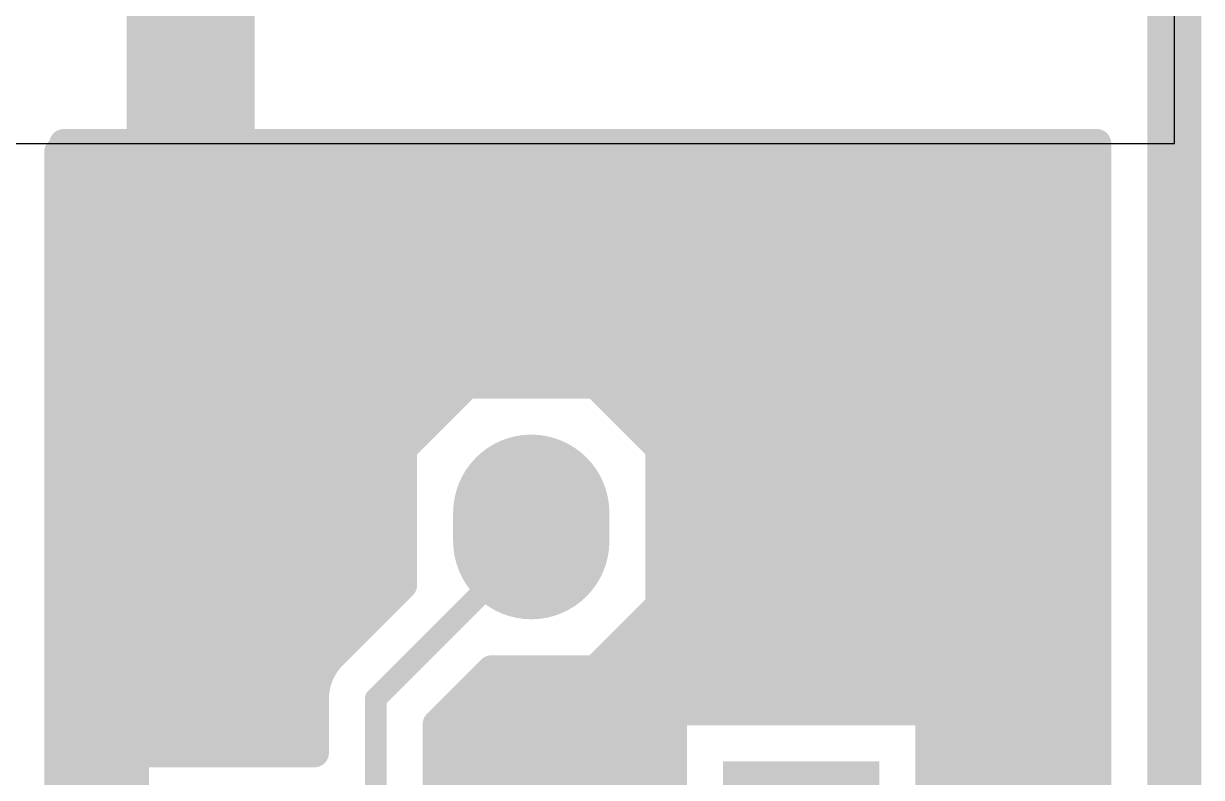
# Model space of a CAD drawing. Header units: inches. Extents: x 0 to 226, y 0 to 70.
# Drawn here: x 129.1 to 137.39, y 14.04 to 19.34 of the extents above; entities that cross this region are included whole.
import ezdxf

# ---------------------------------------------------------------- set-up
doc = ezdxf.new("R2010")
doc.units = ezdxf.units.IN
for name, color, linetype in [('Keep-Out Layer', 6, 'Continuous'), ('Multi-Layer', 9, 'Continuous'), ('Top Layer', 1, 'Continuous')]:
    doc.layers.add(name, color=color, linetype=linetype)

msp = doc.modelspace()

# ---------------------------------------------------------------- hatches: boundary and pattern name
at = {"layer": 'Top Layer'}
for points in [[(130.7268, 23.9051), (129.8268, 23.9051), (129.8268, 18.5997), (130.7268, 18.5997)], [(129.8268, 17.8322), (130.7268, 17.8322), (130.7268, 18.8997), (129.8268, 18.8997)], [(129.4712, 17.9187), (131.3841, 17.9187), (131.3841, 18.5997), (129.4712, 18.5997)]]:
    msp.add_hatch(color=1, dxfattribs=at).paths.add_polyline_path(points)

# ---------------------------------------------------------------- linework, layer by layer
at = {"layer": 'Keep-Out Layer'}
msp.add_lwpolyline([(137.2026, -0.0084, 0.381, 0.381, 0), (137.2026, 24.8217, 0.381, 0.381, 0)], format="xyseb", dxfattribs=at)
at = {"layer": 'Multi-Layer'}
for p, q in [((137.2026, 18.4981), (137.2026, 24.8557)), ((117.762, 18.4981), (137.2026, 18.4981))]:
    msp.add_line(p, q, dxfattribs=at)
at = {"layer": 'Top Layer'}
for points in [[(129.3831, 18.4981, 0.2032, 0.2032, 0), (129.4712, 18.4981, 0.2032, 0.2032, 0)], [(129.3831, 18.2441, 0.2032, 0.2032, 0), (129.3831, 18.4981, 0.2032, 0.2032, 0)], [(129.4712, 18.2441, 0.2032, 0.2032, 0), (129.4712, 18.4981, 0.2032, 0.2032, 0)], [(131.0824, 18.4981, 0.2032, 0.2032, 0), (136.6565, 18.4981, 0.2032, 0.2032, 0)], [(131.0824, 18.2441, 0.2032, 0.2032, 0), (131.0824, 18.4981, 0.2032, 0.2032, 0)], [(131.1008, 14.2084, 0.2032, 0.2032, 0), (131.1008, 18.4981, 0.2032, 0.2032, 0)], [(131.304, 14.9249, 0.2032, 0.2032, 0), (131.304, 18.4981, 0.2032, 0.2032, 0)], [(131.5072, 15.1281, 0.2032, 0.2032, 0), (131.5072, 18.4981, 0.2032, 0.2032, 0)], [(131.7104, 15.3313, 0.2032, 0.2032, 0), (131.7104, 18.4981, 0.2032, 0.2032, 0)], [(131.9136, 16.4961, 0.2032, 0.2032, 0), (131.9136, 18.4981, 0.2032, 0.2032, 0)], [(132.1168, 16.6993, 0.2032, 0.2032, 0), (132.1168, 18.4981, 0.2032, 0.2032, 0)], [(132.32, 16.8042, 0.2032, 0.2032, 0), (132.32, 18.4981, 0.2032, 0.2032, 0)], [(132.5232, 16.8042, 0.2032, 0.2032, 0), (132.5232, 18.4981, 0.2032, 0.2032, 0)], [(132.7264, 16.8042, 0.2032, 0.2032, 0), (132.7264, 18.4981, 0.2032, 0.2032, 0)], [(132.9296, 16.8042, 0.2032, 0.2032, 0), (132.9296, 18.4981, 0.2032, 0.2032, 0)], [(133.1328, 16.7988, 0.2032, 0.2032, 0), (133.1328, 18.4981, 0.2032, 0.2032, 0)], [(133.336, 16.5956, 0.2032, 0.2032, 0), (133.336, 18.4981, 0.2032, 0.2032, 0)], [(133.5392, 16.3924, 0.2032, 0.2032, 0), (133.5392, 18.4981, 0.2032, 0.2032, 0)], [(133.7424, 14.5042, 0.2032, 0.2032, 0), (133.7424, 18.4981, 0.2032, 0.2032, 0)], [(133.9456, 14.5042, 0.2032, 0.2032, 0), (133.9456, 18.4981, 0.2032, 0.2032, 0)], [(134.1488, 14.5042, 0.2032, 0.2032, 0), (134.1488, 18.4981, 0.2032, 0.2032, 0)], [(134.352, 14.5042, 0.2032, 0.2032, 0), (134.352, 18.4981, 0.2032, 0.2032, 0)], [(134.5552, 14.5042, 0.2032, 0.2032, 0), (134.5552, 18.4981, 0.2032, 0.2032, 0)], [(134.7584, 14.5042, 0.2032, 0.2032, 0), (134.7584, 18.4981, 0.2032, 0.2032, 0)], [(134.9616, 14.5042, 0.2032, 0.2032, 0), (134.9616, 18.4981, 0.2032, 0.2032, 0)], [(135.1648, 14.5042, 0.2032, 0.2032, 0), (135.1648, 18.4981, 0.2032, 0.2032, 0)], [(135.368, 14.5042, 0.2032, 0.2032, 0), (135.368, 18.4981, 0.2032, 0.2032, 0)], [(135.5712, 0.5377, 0.2032, 0.2032, 0), (135.5712, 18.4981, 0.2032, 0.2032, 0)], [(135.7744, 0.5377, 0.2032, 0.2032, 0), (135.7744, 18.4981, 0.2032, 0.2032, 0)], [(135.9776, 0.5377, 0.2032, 0.2032, 0), (135.9776, 18.4981, 0.2032, 0.2032, 0)], [(136.1808, 0.5377, 0.2032, 0.2032, 0), (136.1808, 18.4981, 0.2032, 0.2032, 0)], [(136.384, 0.5377, 0.2032, 0.2032, 0), (136.384, 18.4981, 0.2032, 0.2032, 0)], [(136.5872, 0.5377, 0.2032, 0.2032, 0), (136.5872, 18.4981, 0.2032, 0.2032, 0)], [(136.6565, 0.5377, 0.2032, 0.2032, 0), (136.6565, 18.4981, 0.2032, 0.2032, 0)], [(129.3466, 18.2441, 0.2032, 0.2032, 0), (129.3466, 18.4384, 0.2032, 0.2032, 0)], [(129.3831, 18.4041, 0.2032, 0.2032, 0), (129.4712, 18.4041, 0.2032, 0.2032, 0)], [(131.0824, 18.4041, 0.2032, 0.2032, 0), (136.6565, 18.4041, 0.2032, 0.2032, 0)], [(129.3466, 13.591, 0.2032, 0.2032, 0), (129.3466, 18.2441, 0.2032, 0.2032, 0)], [(129.4712, 18.2441, 0.2032, 0.2032, 0), (131.0824, 18.2441, 0.2032, 0.2032, 0)], [(129.4752, 13.0013, 0.2032, 0.2032, 0), (129.4752, 18.2441, 0.2032, 0.2032, 0)], [(129.6784, 12.6802, 0.2032, 0.2032, 0), (129.6784, 18.2441, 0.2032, 0.2032, 0)], [(129.8816, 14.2084, 0.2032, 0.2032, 0), (129.8816, 18.2441, 0.2032, 0.2032, 0)], [(130.0848, 14.2084, 0.2032, 0.2032, 0), (130.0848, 18.2441, 0.2032, 0.2032, 0)], [(130.288, 14.2084, 0.2032, 0.2032, 0), (130.288, 18.2441, 0.2032, 0.2032, 0)], [(130.4912, 14.2084, 0.2032, 0.2032, 0), (130.4912, 18.2441, 0.2032, 0.2032, 0)], [(130.6944, 14.2084, 0.2032, 0.2032, 0), (130.6944, 18.2441, 0.2032, 0.2032, 0)], [(130.8976, 14.2084, 0.2032, 0.2032, 0), (130.8976, 18.2441, 0.2032, 0.2032, 0)], [(129.3466, 18.2009, 0.2032, 0.2032, 0), (136.6565, 18.2009, 0.2032, 0.2032, 0)], [(129.3466, 17.9977, 0.2032, 0.2032, 0), (136.6565, 17.9977, 0.2032, 0.2032, 0)], [(129.3466, 17.7945, 0.2032, 0.2032, 0), (136.6565, 17.7945, 0.2032, 0.2032, 0)], [(129.3466, 17.5913, 0.2032, 0.2032, 0), (136.6565, 17.5913, 0.2032, 0.2032, 0)], [(129.3466, 17.3881, 0.2032, 0.2032, 0), (136.6565, 17.3881, 0.2032, 0.2032, 0)], [(129.3466, 17.1849, 0.2032, 0.2032, 0), (136.6565, 17.1849, 0.2032, 0.2032, 0)], [(129.3466, 16.9817, 0.2032, 0.2032, 0), (136.6565, 16.9817, 0.2032, 0.2032, 0)], [(129.3466, 16.7785, 0.2032, 0.2032, 0), (132.196, 16.7785, 0.2032, 0.2032, 0)], [(131.769, 16.3514, 0.2032, 0.2032, 0), (132.2218, 16.8042, 0.2032, 0.2032, 0)], [(132.2218, 16.8042, 0.2032, 0.2032, 0), (133.1274, 16.8042, 0.2032, 0.2032, 0)], [(133.1274, 16.8042, 0.2032, 0.2032, 0), (133.5802, 16.3514, 0.2032, 0.2032, 0)], [(133.1532, 16.7785, 0.2032, 0.2032, 0), (136.6565, 16.7785, 0.2032, 0.2032, 0)], [(129.3466, 16.5753, 0.2032, 0.2032, 0), (131.9928, 16.5753, 0.2032, 0.2032, 0)], [(133.3564, 16.5753, 0.2032, 0.2032, 0), (136.6565, 16.5753, 0.2032, 0.2032, 0)], [(129.3466, 16.3721, 0.2032, 0.2032, 0), (131.7896, 16.3721, 0.2032, 0.2032, 0)], [(131.769, 15.3898, 0.2032, 0.2032, 0), (131.769, 16.3514, 0.2032, 0.2032, 0)], [(132.6746, 15.6986, 1.1, 1.1, 0), (132.6746, 15.8986, 1.1, 1.1, 0)], [(133.5596, 16.3721, 0.2032, 0.2032, 0), (136.6565, 16.3721, 0.2032, 0.2032, 0)], [(133.5802, 15.2458, 0.2032, 0.2032, 0), (133.5802, 16.3514, 0.2032, 0.2032, 0)], [(129.3466, 16.1689, 0.2032, 0.2032, 0), (131.769, 16.1689, 0.2032, 0.2032, 0)], [(133.5802, 16.1689, 0.2032, 0.2032, 0), (136.6565, 16.1689, 0.2032, 0.2032, 0)], [(129.3466, 15.9657, 0.2032, 0.2032, 0), (131.769, 15.9657, 0.2032, 0.2032, 0)], [(133.5802, 15.9657, 0.2032, 0.2032, 0), (136.6565, 15.9657, 0.2032, 0.2032, 0)], [(129.3466, 15.7625, 0.2032, 0.2032, 0), (131.769, 15.7625, 0.2032, 0.2032, 0)], [(131.5803, 14.5905, 0.1524, 0.1524, 0), (132.8087, 15.8189, 0.1524, 0.1524, 0)], [(133.5802, 15.7625, 0.2032, 0.2032, 0), (136.6565, 15.7625, 0.2032, 0.2032, 0)], [(129.3466, 15.5593, 0.2032, 0.2032, 0), (131.769, 15.5593, 0.2032, 0.2032, 0)], [(133.5802, 15.5593, 0.2032, 0.2032, 0), (136.6565, 15.5593, 0.2032, 0.2032, 0)], [(129.3466, 15.3561, 0.2032, 0.2032, 0), (131.7352, 15.3561, 0.2032, 0.2032, 0)], [(131.2754, 14.8963, 0.2032, 0.2032, 0), (131.769, 15.3898, 0.2032, 0.2032, 0)], [(133.5802, 15.3561, 0.2032, 0.2032, 0), (136.6565, 15.3561, 0.2032, 0.2032, 0)], [(133.1274, 14.793, 0.2032, 0.2032, 0), (133.5802, 15.2458, 0.2032, 0.2032, 0)], [(133.5392, 12.9721, 0.2032, 0.2032, 0), (133.5392, 15.2049, 0.2032, 0.2032, 0)], [(129.3466, 15.1529, 0.2032, 0.2032, 0), (131.532, 15.1529, 0.2032, 0.2032, 0)], [(133.4872, 15.1529, 0.2032, 0.2032, 0), (136.6565, 15.1529, 0.2032, 0.2032, 0)], [(133.336, 12.9721, 0.2032, 0.2032, 0), (133.336, 15.0017, 0.2032, 0.2032, 0)], [(129.3466, 14.9497, 0.2032, 0.2032, 0), (131.3288, 14.9497, 0.2032, 0.2032, 0)], [(133.284, 14.9497, 0.2032, 0.2032, 0), (136.6565, 14.9497, 0.2032, 0.2032, 0)], [(131.1485, 14.5905, 0.2032, 0.2032, -0.199327), (131.2754, 14.8963, 0.2032, 0.2032, 0)], [(131.1485, 14.5905, 0.2032, 0.2032, -0.198912), (131.275, 14.8958, 0.2032, 0.2032, 0)], [(129.3466, 14.7465, 0.2032, 0.2032, 0), (131.1777, 14.7465, 0.2032, 0.2032, 0)], [(132.0121, 14.4116, 0.2032, 0.2032, 0), (132.3935, 14.793, 0.2032, 0.2032, 0)], [(132.347, 14.7465, 0.2032, 0.2032, 0), (136.6565, 14.7465, 0.2032, 0.2032, 0)], [(132.3935, 14.793, 0.2032, 0.2032, 0), (133.1274, 14.793, 0.2032, 0.2032, 0)], [(132.5232, 12.9721, 0.2032, 0.2032, 0), (132.5232, 14.793, 0.2032, 0.2032, 0)], [(132.7264, 12.9721, 0.2032, 0.2032, 0), (132.7264, 14.793, 0.2032, 0.2032, 0)], [(132.9296, 12.9721, 0.2032, 0.2032, 0), (132.9296, 14.793, 0.2032, 0.2032, 0)], [(133.1328, 12.9721, 0.2032, 0.2032, 0), (133.1328, 14.7985, 0.2032, 0.2032, 0)], [(132.32, 12.9721, 0.2032, 0.2032, 0), (132.32, 14.7196, 0.2032, 0.2032, 0)], [(131.1485, 14.2084, 0.2032, 0.2032, 0), (131.1485, 14.5905, 0.2032, 0.2032, 0)], [(129.3466, 14.5433, 0.2032, 0.2032, 0), (131.1485, 14.5433, 0.2032, 0.2032, 0)], [(131.5803, 12.9309, 0.1524, 0.1524, 0), (131.5803, 14.5905, 0.1524, 0.1524, 0)], [(132.1168, 12.9721, 0.2032, 0.2032, 0), (132.1168, 14.5164, 0.2032, 0.2032, 0)], [(132.1438, 14.5433, 0.2032, 0.2032, 0), (136.6565, 14.5433, 0.2032, 0.2032, 0)], [(133.669, 14.5042, 0.2032, 0.2032, 0), (135.4802, 14.5042, 0.2032, 0.2032, 0)], [(133.669, 13.0513, 0.2032, 0.2032, 0), (133.669, 14.5042, 0.2032, 0.2032, 0)], [(135.4802, 12.493, 0.2032, 0.2032, 0), (135.4802, 14.5042, 0.2032, 0.2032, 0)], [(132.0121, 12.9721, 0.2032, 0.2032, 0), (132.0121, 14.4116, 0.2032, 0.2032, 0)], [(129.3466, 14.3401, 0.2032, 0.2032, 0), (131.1485, 14.3401, 0.2032, 0.2032, 0)], [(132.0121, 14.3401, 0.2032, 0.2032, 0), (133.669, 14.3401, 0.2032, 0.2032, 0)], [(135.4802, 14.3401, 0.2032, 0.2032, 0), (136.6565, 14.3401, 0.2032, 0.2032, 0)], [(129.881, 14.2084, 0.2032, 0.2032, 0), (131.1485, 14.2084, 0.2032, 0.2032, 0)], [(129.881, 12.5672, 0.2032, 0.2032, 0), (129.881, 14.2084, 0.2032, 0.2032, 0)], [(129.3466, 14.1369, 0.2032, 0.2032, 0), (129.881, 14.1369, 0.2032, 0.2032, 0)], [(132.0121, 14.1369, 0.2032, 0.2032, 0), (133.669, 14.1369, 0.2032, 0.2032, 0)], [(135.4802, 14.1369, 0.2032, 0.2032, 0), (136.6565, 14.1369, 0.2032, 0.2032, 0)], [(129.3466, 13.9337, 0.2032, 0.2032, 0), (129.881, 13.9337, 0.2032, 0.2032, 0)], [(132.0121, 13.9337, 0.2032, 0.2032, 0), (133.669, 13.9337, 0.2032, 0.2032, 0)], [(135.4802, 13.9337, 0.2032, 0.2032, 0), (136.6565, 13.9337, 0.2032, 0.2032, 0)]]:
    msp.add_lwpolyline(points, format="xyseb", dxfattribs=at)
for points in [[(129.3323, 18.4981, 0.1016, 0.1016, 1), (129.4339, 18.4981, 0.1016, 0.1016, 1)], [(129.3323, 18.4981, 0.1016, 0.1016, 1), (129.4339, 18.4981, 0.1016, 0.1016, 1)], [(129.4204, 18.4981, 0.1016, 0.1016, 1), (129.522, 18.4981, 0.1016, 0.1016, 1)], [(129.4204, 18.4981, 0.1016, 0.1016, 1), (129.522, 18.4981, 0.1016, 0.1016, 1)], [(131.0316, 18.4981, 0.1016, 0.1016, 1), (131.1332, 18.4981, 0.1016, 0.1016, 1)], [(131.0316, 18.4981, 0.1016, 0.1016, 1), (131.1332, 18.4981, 0.1016, 0.1016, 1)], [(131.05, 18.4981, 0.1016, 0.1016, 1), (131.1516, 18.4981, 0.1016, 0.1016, 1)], [(131.2532, 18.4981, 0.1016, 0.1016, 1), (131.3548, 18.4981, 0.1016, 0.1016, 1)], [(131.4564, 18.4981, 0.1016, 0.1016, 1), (131.558, 18.4981, 0.1016, 0.1016, 1)], [(131.6596, 18.4981, 0.1016, 0.1016, 1), (131.7612, 18.4981, 0.1016, 0.1016, 1)], [(131.8628, 18.4981, 0.1016, 0.1016, 1), (131.9644, 18.4981, 0.1016, 0.1016, 1)], [(132.066, 18.4981, 0.1016, 0.1016, 1), (132.1676, 18.4981, 0.1016, 0.1016, 1)], [(132.2692, 18.4981, 0.1016, 0.1016, 1), (132.3708, 18.4981, 0.1016, 0.1016, 1)], [(132.4724, 18.4981, 0.1016, 0.1016, 1), (132.574, 18.4981, 0.1016, 0.1016, 1)], [(132.6756, 18.4981, 0.1016, 0.1016, 1), (132.7772, 18.4981, 0.1016, 0.1016, 1)], [(132.8788, 18.4981, 0.1016, 0.1016, 1), (132.9804, 18.4981, 0.1016, 0.1016, 1)], [(133.082, 18.4981, 0.1016, 0.1016, 1), (133.1836, 18.4981, 0.1016, 0.1016, 1)], [(133.2852, 18.4981, 0.1016, 0.1016, 1), (133.3868, 18.4981, 0.1016, 0.1016, 1)], [(133.4884, 18.4981, 0.1016, 0.1016, 1), (133.59, 18.4981, 0.1016, 0.1016, 1)], [(133.6916, 18.4981, 0.1016, 0.1016, 1), (133.7932, 18.4981, 0.1016, 0.1016, 1)], [(133.8948, 18.4981, 0.1016, 0.1016, 1), (133.9964, 18.4981, 0.1016, 0.1016, 1)], [(134.098, 18.4981, 0.1016, 0.1016, 1), (134.1996, 18.4981, 0.1016, 0.1016, 1)], [(134.3012, 18.4981, 0.1016, 0.1016, 1), (134.4028, 18.4981, 0.1016, 0.1016, 1)], [(134.5044, 18.4981, 0.1016, 0.1016, 1), (134.606, 18.4981, 0.1016, 0.1016, 1)], [(134.7076, 18.4981, 0.1016, 0.1016, 1), (134.8092, 18.4981, 0.1016, 0.1016, 1)], [(134.9108, 18.4981, 0.1016, 0.1016, 1), (135.0124, 18.4981, 0.1016, 0.1016, 1)], [(135.114, 18.4981, 0.1016, 0.1016, 1), (135.2156, 18.4981, 0.1016, 0.1016, 1)], [(135.3172, 18.4981, 0.1016, 0.1016, 1), (135.4188, 18.4981, 0.1016, 0.1016, 1)], [(135.5204, 18.4981, 0.1016, 0.1016, 1), (135.622, 18.4981, 0.1016, 0.1016, 1)], [(135.7236, 18.4981, 0.1016, 0.1016, 1), (135.8252, 18.4981, 0.1016, 0.1016, 1)], [(135.9268, 18.4981, 0.1016, 0.1016, 1), (136.0284, 18.4981, 0.1016, 0.1016, 1)], [(136.13, 18.4981, 0.1016, 0.1016, 1), (136.2316, 18.4981, 0.1016, 0.1016, 1)], [(136.3332, 18.4981, 0.1016, 0.1016, 1), (136.4348, 18.4981, 0.1016, 0.1016, 1)], [(136.5364, 18.4981, 0.1016, 0.1016, 1), (136.638, 18.4981, 0.1016, 0.1016, 1)], [(136.6057, 18.4981, 0.1016, 0.1016, 1), (136.7073, 18.4981, 0.1016, 0.1016, 1)], [(136.6057, 18.4981, 0.1016, 0.1016, 1), (136.7073, 18.4981, 0.1016, 0.1016, 1)], [(129.2958, 18.4384, 0.1016, 0.1016, 1), (129.3974, 18.4384, 0.1016, 0.1016, 1)], [(129.3323, 18.4041, 0.1016, 0.1016, 1), (129.4339, 18.4041, 0.1016, 0.1016, 1)], [(129.4919, 18.2512, 0.3048, 0.3048, 1), (129.7967, 18.2512, 0.3048, 0.3048, 1)], [(129.4204, 18.4041, 0.1016, 0.1016, 1), (129.522, 18.4041, 0.1016, 0.1016, 1)], [(130.3284, 18.2629, 0.3048, 0.3048, 1), (130.6332, 18.2629, 0.3048, 0.3048, 1)], [(131.0316, 18.4041, 0.1016, 0.1016, 1), (131.1332, 18.4041, 0.1016, 0.1016, 1)], [(131.1794, 18.2629, 0.3048, 0.3048, 1), (131.4842, 18.2629, 0.3048, 0.3048, 1)], [(132.0303, 18.2629, 0.3048, 0.3048, 1), (132.3351, 18.2629, 0.3048, 0.3048, 1)], [(132.8813, 18.2629, 0.3048, 0.3048, 1), (133.1861, 18.2629, 0.3048, 0.3048, 1)], [(133.7322, 18.2629, 0.3048, 0.3048, 1), (134.037, 18.2629, 0.3048, 0.3048, 1)], [(134.5832, 18.2629, 0.3048, 0.3048, 1), (134.888, 18.2629, 0.3048, 0.3048, 1)], [(135.4342, 18.2629, 0.3048, 0.3048, 1), (135.739, 18.2629, 0.3048, 0.3048, 1)], [(136.6057, 18.4041, 0.1016, 0.1016, 1), (136.7073, 18.4041, 0.1016, 0.1016, 1)], [(129.2958, 18.2441, 0.1016, 0.1016, 1), (129.3974, 18.2441, 0.1016, 0.1016, 1)], [(129.2958, 18.2441, 0.1016, 0.1016, 1), (129.3974, 18.2441, 0.1016, 0.1016, 1)], [(129.3323, 18.2441, 0.1016, 0.1016, 1), (129.4339, 18.2441, 0.1016, 0.1016, 1)], [(129.4204, 18.2441, 0.1016, 0.1016, 1), (129.522, 18.2441, 0.1016, 0.1016, 1)], [(129.4204, 18.2441, 0.1016, 0.1016, 1), (129.522, 18.2441, 0.1016, 0.1016, 1)], [(129.4244, 18.2441, 0.1016, 0.1016, 1), (129.526, 18.2441, 0.1016, 0.1016, 1)], [(129.6276, 18.2441, 0.1016, 0.1016, 1), (129.7292, 18.2441, 0.1016, 0.1016, 1)], [(129.8308, 18.2441, 0.1016, 0.1016, 1), (129.9324, 18.2441, 0.1016, 0.1016, 1)], [(130.034, 18.2441, 0.1016, 0.1016, 1), (130.1356, 18.2441, 0.1016, 0.1016, 1)], [(130.2372, 18.2441, 0.1016, 0.1016, 1), (130.3388, 18.2441, 0.1016, 0.1016, 1)], [(130.4404, 18.2441, 0.1016, 0.1016, 1), (130.542, 18.2441, 0.1016, 0.1016, 1)], [(130.6436, 18.2441, 0.1016, 0.1016, 1), (130.7452, 18.2441, 0.1016, 0.1016, 1)], [(130.8468, 18.2441, 0.1016, 0.1016, 1), (130.9484, 18.2441, 0.1016, 0.1016, 1)], [(131.0316, 18.2441, 0.1016, 0.1016, 1), (131.1332, 18.2441, 0.1016, 0.1016, 1)], [(131.0316, 18.2441, 0.1016, 0.1016, 1), (131.1332, 18.2441, 0.1016, 0.1016, 1)], [(129.2958, 18.2009, 0.1016, 0.1016, 1), (129.3974, 18.2009, 0.1016, 0.1016, 1)], [(136.6057, 18.2009, 0.1016, 0.1016, 1), (136.7073, 18.2009, 0.1016, 0.1016, 1)], [(129.2958, 17.9977, 0.1016, 0.1016, 1), (129.3974, 17.9977, 0.1016, 0.1016, 1)], [(136.6057, 17.9977, 0.1016, 0.1016, 1), (136.7073, 17.9977, 0.1016, 0.1016, 1)], [(129.2958, 17.7945, 0.1016, 0.1016, 1), (129.3974, 17.7945, 0.1016, 0.1016, 1)], [(136.6057, 17.7945, 0.1016, 0.1016, 1), (136.7073, 17.7945, 0.1016, 0.1016, 1)], [(129.2958, 17.5913, 0.1016, 0.1016, 1), (129.3974, 17.5913, 0.1016, 0.1016, 1)], [(129.5147, 17.3989, 0.3048, 0.3048, 1), (129.8195, 17.3989, 0.3048, 0.3048, 1)], [(130.6493, 17.433, 0.3048, 0.3048, 1), (130.9541, 17.433, 0.3048, 0.3048, 1)], [(132.5796, 17.3311, 0.3556, 0.3556, 1), (132.9352, 17.3311, 0.3556, 0.3556, 1)], [(135.2789, 17.321, 0.3556, 0.3556, 1), (135.6345, 17.321, 0.3556, 0.3556, 1)], [(136.6057, 17.5913, 0.1016, 0.1016, 1), (136.7073, 17.5913, 0.1016, 0.1016, 1)], [(133.6542, 17.27, 0.3048, 0.3048, 1), (133.959, 17.27, 0.3048, 0.3048, 1)], [(129.2958, 17.3881, 0.1016, 0.1016, 1), (129.3974, 17.3881, 0.1016, 0.1016, 1)], [(136.6057, 17.3881, 0.1016, 0.1016, 1), (136.7073, 17.3881, 0.1016, 0.1016, 1)], [(129.2958, 17.1849, 0.1016, 0.1016, 1), (129.3974, 17.1849, 0.1016, 0.1016, 1)], [(131.4642, 17.0256, 0.3048, 0.3048, 1), (131.769, 17.0256, 0.3048, 0.3048, 1)], [(136.6057, 17.1849, 0.1016, 0.1016, 1), (136.7073, 17.1849, 0.1016, 0.1016, 1)], [(129.2958, 16.9817, 0.1016, 0.1016, 1), (129.3974, 16.9817, 0.1016, 0.1016, 1)], [(136.6057, 16.9817, 0.1016, 0.1016, 1), (136.7073, 16.9817, 0.1016, 0.1016, 1)], [(130.8144, 16.6227, 0.3048, 0.3048, 1), (131.1192, 16.6227, 0.3048, 0.3048, 1)], [(129.2958, 16.7785, 0.1016, 0.1016, 1), (129.3974, 16.7785, 0.1016, 0.1016, 1)], [(132.1452, 16.7785, 0.1016, 0.1016, 1), (132.2468, 16.7785, 0.1016, 0.1016, 1)], [(132.171, 16.8042, 0.1016, 0.1016, 1), (132.2726, 16.8042, 0.1016, 0.1016, 1)], [(132.171, 16.8042, 0.1016, 0.1016, 1), (132.2726, 16.8042, 0.1016, 0.1016, 1)], [(132.2692, 16.8042, 0.1016, 0.1016, 1), (132.3708, 16.8042, 0.1016, 0.1016, 1)], [(132.4724, 16.8042, 0.1016, 0.1016, 1), (132.574, 16.8042, 0.1016, 0.1016, 1)], [(132.6756, 16.8042, 0.1016, 0.1016, 1), (132.7772, 16.8042, 0.1016, 0.1016, 1)], [(132.8788, 16.8042, 0.1016, 0.1016, 1), (132.9804, 16.8042, 0.1016, 0.1016, 1)], [(133.0766, 16.8042, 0.1016, 0.1016, 1), (133.1782, 16.8042, 0.1016, 0.1016, 1)], [(133.0766, 16.8042, 0.1016, 0.1016, 1), (133.1782, 16.8042, 0.1016, 0.1016, 1)], [(133.082, 16.7988, 0.1016, 0.1016, 1), (133.1836, 16.7988, 0.1016, 0.1016, 1)], [(133.1024, 16.7785, 0.1016, 0.1016, 1), (133.204, 16.7785, 0.1016, 0.1016, 1)], [(134.8391, 16.5888, 0.3048, 0.3048, 1), (135.1439, 16.5888, 0.3048, 0.3048, 1)], [(136.6057, 16.7785, 0.1016, 0.1016, 1), (136.7073, 16.7785, 0.1016, 0.1016, 1)], [(129.4919, 16.4905, 0.3048, 0.3048, 1), (129.7967, 16.4905, 0.3048, 0.3048, 1)], [(132.066, 16.6993, 0.1016, 0.1016, 1), (132.1676, 16.6993, 0.1016, 0.1016, 1)], [(129.2958, 16.5753, 0.1016, 0.1016, 1), (129.3974, 16.5753, 0.1016, 0.1016, 1)], [(131.942, 16.5753, 0.1016, 0.1016, 1), (132.0436, 16.5753, 0.1016, 0.1016, 1)], [(133.2852, 16.5956, 0.1016, 0.1016, 1), (133.3868, 16.5956, 0.1016, 0.1016, 1)], [(133.3056, 16.5753, 0.1016, 0.1016, 1), (133.4072, 16.5753, 0.1016, 0.1016, 1)], [(136.6057, 16.5753, 0.1016, 0.1016, 1), (136.7073, 16.5753, 0.1016, 0.1016, 1)], [(131.8628, 16.4961, 0.1016, 0.1016, 1), (131.9644, 16.4961, 0.1016, 0.1016, 1)], [(129.2958, 16.3721, 0.1016, 0.1016, 1), (129.3974, 16.3721, 0.1016, 0.1016, 1)], [(131.7182, 16.3514, 0.1016, 0.1016, 1), (131.8198, 16.3514, 0.1016, 0.1016, 1)], [(131.7182, 16.3514, 0.1016, 0.1016, 1), (131.8198, 16.3514, 0.1016, 0.1016, 1)], [(131.7388, 16.3721, 0.1016, 0.1016, 1), (131.8404, 16.3721, 0.1016, 0.1016, 1)], [(132.3996, 15.8986, 0.55, 0.55, 1), (132.9496, 15.8986, 0.55, 0.55, 1)], [(133.4884, 16.3924, 0.1016, 0.1016, 1), (133.59, 16.3924, 0.1016, 0.1016, 1)], [(133.5088, 16.3721, 0.1016, 0.1016, 1), (133.6104, 16.3721, 0.1016, 0.1016, 1)], [(133.5294, 16.3514, 0.1016, 0.1016, 1), (133.631, 16.3514, 0.1016, 0.1016, 1)], [(133.5294, 16.3514, 0.1016, 0.1016, 1), (133.631, 16.3514, 0.1016, 0.1016, 1)], [(135.6332, 16.1369, 0.3048, 0.3048, 1), (135.938, 16.1369, 0.3048, 0.3048, 1)], [(136.6057, 16.3721, 0.1016, 0.1016, 1), (136.7073, 16.3721, 0.1016, 0.1016, 1)], [(129.2958, 16.1689, 0.1016, 0.1016, 1), (129.3974, 16.1689, 0.1016, 0.1016, 1)], [(131.7182, 16.1689, 0.1016, 0.1016, 1), (131.8198, 16.1689, 0.1016, 0.1016, 1)], [(133.5294, 16.1689, 0.1016, 0.1016, 1), (133.631, 16.1689, 0.1016, 0.1016, 1)], [(136.6057, 16.1689, 0.1016, 0.1016, 1), (136.7073, 16.1689, 0.1016, 0.1016, 1)], [(132.3996, 15.6986, 0.55, 0.55, 1), (132.9496, 15.6986, 0.55, 0.55, 1)], [(129.2958, 15.9657, 0.1016, 0.1016, 1), (129.3974, 15.9657, 0.1016, 0.1016, 1)], [(130.4, 15.7013, 0.3556, 0.3556, 1), (130.7556, 15.7013, 0.3556, 0.3556, 1)], [(131.7182, 15.9657, 0.1016, 0.1016, 1), (131.8198, 15.9657, 0.1016, 0.1016, 1)], [(133.5294, 15.9657, 0.1016, 0.1016, 1), (133.631, 15.9657, 0.1016, 0.1016, 1)], [(136.6057, 15.9657, 0.1016, 0.1016, 1), (136.7073, 15.9657, 0.1016, 0.1016, 1)], [(129.4919, 15.6696, 0.3048, 0.3048, 1), (129.7967, 15.6696, 0.3048, 0.3048, 1)], [(129.2958, 15.7625, 0.1016, 0.1016, 1), (129.3974, 15.7625, 0.1016, 0.1016, 1)], [(131.7182, 15.7625, 0.1016, 0.1016, 1), (131.8198, 15.7625, 0.1016, 0.1016, 1)], [(132.7706, 15.8189, 0.0762, 0.0762, 1), (132.8468, 15.8189, 0.0762, 0.0762, 1)], [(133.5294, 15.7625, 0.1016, 0.1016, 1), (133.631, 15.7625, 0.1016, 0.1016, 1)], [(136.6057, 15.7625, 0.1016, 0.1016, 1), (136.7073, 15.7625, 0.1016, 0.1016, 1)], [(129.2958, 15.5593, 0.1016, 0.1016, 1), (129.3974, 15.5593, 0.1016, 0.1016, 1)], [(131.7182, 15.5593, 0.1016, 0.1016, 1), (131.8198, 15.5593, 0.1016, 0.1016, 1)], [(133.5294, 15.5593, 0.1016, 0.1016, 1), (133.631, 15.5593, 0.1016, 0.1016, 1)], [(136.6057, 15.5593, 0.1016, 0.1016, 1), (136.7073, 15.5593, 0.1016, 0.1016, 1)], [(129.2958, 15.3561, 0.1016, 0.1016, 1), (129.3974, 15.3561, 0.1016, 0.1016, 1)], [(131.6596, 15.3313, 0.1016, 0.1016, 1), (131.7612, 15.3313, 0.1016, 0.1016, 1)], [(131.6844, 15.3561, 0.1016, 0.1016, 1), (131.786, 15.3561, 0.1016, 0.1016, 1)], [(131.7182, 15.3898, 0.1016, 0.1016, 1), (131.8198, 15.3898, 0.1016, 0.1016, 1)], [(131.7182, 15.3898, 0.1016, 0.1016, 1), (131.8198, 15.3898, 0.1016, 0.1016, 1)], [(133.5294, 15.3561, 0.1016, 0.1016, 1), (133.631, 15.3561, 0.1016, 0.1016, 1)], [(136.6057, 15.3561, 0.1016, 0.1016, 1), (136.7073, 15.3561, 0.1016, 0.1016, 1)], [(133.5294, 15.2458, 0.1016, 0.1016, 1), (133.631, 15.2458, 0.1016, 0.1016, 1)], [(133.5294, 15.2458, 0.1016, 0.1016, 1), (133.631, 15.2458, 0.1016, 0.1016, 1)], [(133.4884, 15.2049, 0.1016, 0.1016, 1), (133.59, 15.2049, 0.1016, 0.1016, 1)], [(129.2958, 15.1529, 0.1016, 0.1016, 1), (129.3974, 15.1529, 0.1016, 0.1016, 1)], [(131.4564, 15.1281, 0.1016, 0.1016, 1), (131.558, 15.1281, 0.1016, 0.1016, 1)], [(131.4812, 15.1529, 0.1016, 0.1016, 1), (131.5828, 15.1529, 0.1016, 0.1016, 1)], [(133.4364, 15.1529, 0.1016, 0.1016, 1), (133.538, 15.1529, 0.1016, 0.1016, 1)], [(135.1644, 14.8747, 0.3048, 0.3048, 1), (135.4692, 14.8747, 0.3048, 0.3048, 1)], [(136.6057, 15.1529, 0.1016, 0.1016, 1), (136.7073, 15.1529, 0.1016, 0.1016, 1)], [(129.4919, 14.8487, 0.3048, 0.3048, 1), (129.7967, 14.8487, 0.3048, 0.3048, 1)], [(133.2852, 15.0017, 0.1016, 0.1016, 1), (133.3868, 15.0017, 0.1016, 0.1016, 1)], [(129.2958, 14.9497, 0.1016, 0.1016, 1), (129.3974, 14.9497, 0.1016, 0.1016, 1)], [(131.2532, 14.9249, 0.1016, 0.1016, 1), (131.3548, 14.9249, 0.1016, 0.1016, 1)], [(131.278, 14.9497, 0.1016, 0.1016, 1), (131.3796, 14.9497, 0.1016, 0.1016, 1)], [(133.2332, 14.9497, 0.1016, 0.1016, 1), (133.3348, 14.9497, 0.1016, 0.1016, 1)], [(136.0045, 14.707, 0.3048, 0.3048, 1), (136.3093, 14.707, 0.3048, 0.3048, 1)], [(136.6057, 14.9497, 0.1016, 0.1016, 1), (136.7073, 14.9497, 0.1016, 0.1016, 1)], [(131.2242, 14.8958, 0.1016, 0.1016, 1), (131.3258, 14.8958, 0.1016, 0.1016, 1)], [(131.2246, 14.8963, 0.1016, 0.1016, 1), (131.3262, 14.8963, 0.1016, 0.1016, 1)], [(131.2246, 14.8963, 0.1016, 0.1016, 1), (131.3262, 14.8963, 0.1016, 0.1016, 1)], [(129.2958, 14.7465, 0.1016, 0.1016, 1), (129.3974, 14.7465, 0.1016, 0.1016, 1)], [(131.1269, 14.7465, 0.1016, 0.1016, 1), (131.2285, 14.7465, 0.1016, 0.1016, 1)], [(132.2962, 14.7465, 0.1016, 0.1016, 1), (132.3978, 14.7465, 0.1016, 0.1016, 1)], [(132.3427, 14.793, 0.1016, 0.1016, 1), (132.4443, 14.793, 0.1016, 0.1016, 1)], [(132.3427, 14.793, 0.1016, 0.1016, 1), (132.4443, 14.793, 0.1016, 0.1016, 1)], [(132.4724, 14.793, 0.1016, 0.1016, 1), (132.574, 14.793, 0.1016, 0.1016, 1)], [(132.6756, 14.793, 0.1016, 0.1016, 1), (132.7772, 14.793, 0.1016, 0.1016, 1)], [(132.8788, 14.793, 0.1016, 0.1016, 1), (132.9804, 14.793, 0.1016, 0.1016, 1)], [(133.0766, 14.793, 0.1016, 0.1016, 1), (133.1782, 14.793, 0.1016, 0.1016, 1)], [(133.0766, 14.793, 0.1016, 0.1016, 1), (133.1782, 14.793, 0.1016, 0.1016, 1)], [(133.082, 14.7985, 0.1016, 0.1016, 1), (133.1836, 14.7985, 0.1016, 0.1016, 1)], [(136.6057, 14.7465, 0.1016, 0.1016, 1), (136.7073, 14.7465, 0.1016, 0.1016, 1)], [(132.2692, 14.7196, 0.1016, 0.1016, 1), (132.3708, 14.7196, 0.1016, 0.1016, 1)], [(131.0977, 14.5905, 0.1016, 0.1016, 1), (131.1993, 14.5905, 0.1016, 0.1016, 1)], [(131.0977, 14.5905, 0.1016, 0.1016, 1), (131.1993, 14.5905, 0.1016, 0.1016, 1)], [(131.0977, 14.5905, 0.1016, 0.1016, 1), (131.1993, 14.5905, 0.1016, 0.1016, 1)], [(132.5115, 14.4274, 0.3048, 0.3048, 1), (132.8163, 14.4274, 0.3048, 0.3048, 1)], [(129.2958, 14.5433, 0.1016, 0.1016, 1), (129.3974, 14.5433, 0.1016, 0.1016, 1)], [(131.0977, 14.5433, 0.1016, 0.1016, 1), (131.1993, 14.5433, 0.1016, 0.1016, 1)], [(131.5422, 14.5905, 0.0762, 0.0762, 1), (131.6184, 14.5905, 0.0762, 0.0762, 1)], [(131.5422, 14.5905, 0.0762, 0.0762, 1), (131.6184, 14.5905, 0.0762, 0.0762, 1)], [(132.066, 14.5164, 0.1016, 0.1016, 1), (132.1676, 14.5164, 0.1016, 0.1016, 1)], [(132.093, 14.5433, 0.1016, 0.1016, 1), (132.1946, 14.5433, 0.1016, 0.1016, 1)], [(133.6182, 14.5042, 0.1016, 0.1016, 1), (133.7198, 14.5042, 0.1016, 0.1016, 1)], [(133.6182, 14.5042, 0.1016, 0.1016, 1), (133.7198, 14.5042, 0.1016, 0.1016, 1)], [(133.6916, 14.5042, 0.1016, 0.1016, 1), (133.7932, 14.5042, 0.1016, 0.1016, 1)], [(133.8948, 14.5042, 0.1016, 0.1016, 1), (133.9964, 14.5042, 0.1016, 0.1016, 1)], [(134.098, 14.5042, 0.1016, 0.1016, 1), (134.1996, 14.5042, 0.1016, 0.1016, 1)], [(134.3012, 14.5042, 0.1016, 0.1016, 1), (134.4028, 14.5042, 0.1016, 0.1016, 1)], [(134.5044, 14.5042, 0.1016, 0.1016, 1), (134.606, 14.5042, 0.1016, 0.1016, 1)], [(134.7076, 14.5042, 0.1016, 0.1016, 1), (134.8092, 14.5042, 0.1016, 0.1016, 1)], [(134.9108, 14.5042, 0.1016, 0.1016, 1), (135.0124, 14.5042, 0.1016, 0.1016, 1)], [(135.114, 14.5042, 0.1016, 0.1016, 1), (135.2156, 14.5042, 0.1016, 0.1016, 1)], [(135.3172, 14.5042, 0.1016, 0.1016, 1), (135.4188, 14.5042, 0.1016, 0.1016, 1)], [(135.4294, 14.5042, 0.1016, 0.1016, 1), (135.531, 14.5042, 0.1016, 0.1016, 1)], [(135.4294, 14.5042, 0.1016, 0.1016, 1), (135.531, 14.5042, 0.1016, 0.1016, 1)], [(136.6057, 14.5433, 0.1016, 0.1016, 1), (136.7073, 14.5433, 0.1016, 0.1016, 1)], [(131.9613, 14.4116, 0.1016, 0.1016, 1), (132.0629, 14.4116, 0.1016, 0.1016, 1)], [(131.9613, 14.4116, 0.1016, 0.1016, 1), (132.0629, 14.4116, 0.1016, 0.1016, 1)], [(129.2958, 14.3401, 0.1016, 0.1016, 1), (129.3974, 14.3401, 0.1016, 0.1016, 1)], [(131.0977, 14.3401, 0.1016, 0.1016, 1), (131.1993, 14.3401, 0.1016, 0.1016, 1)], [(131.9613, 14.3401, 0.1016, 0.1016, 1), (132.0629, 14.3401, 0.1016, 0.1016, 1)], [(133.6182, 14.3401, 0.1016, 0.1016, 1), (133.7198, 14.3401, 0.1016, 0.1016, 1)], [(135.4294, 14.3401, 0.1016, 0.1016, 1), (135.531, 14.3401, 0.1016, 0.1016, 1)], [(136.6057, 14.3401, 0.1016, 0.1016, 1), (136.7073, 14.3401, 0.1016, 0.1016, 1)], [(129.4919, 14.0278, 0.3048, 0.3048, 1), (129.7967, 14.0278, 0.3048, 0.3048, 1)], [(129.8302, 14.2084, 0.1016, 0.1016, 1), (129.9318, 14.2084, 0.1016, 0.1016, 1)], [(129.8302, 14.2084, 0.1016, 0.1016, 1), (129.9318, 14.2084, 0.1016, 0.1016, 1)], [(129.8308, 14.2084, 0.1016, 0.1016, 1), (129.9324, 14.2084, 0.1016, 0.1016, 1)], [(130.034, 14.2084, 0.1016, 0.1016, 1), (130.1356, 14.2084, 0.1016, 0.1016, 1)], [(130.2372, 14.2084, 0.1016, 0.1016, 1), (130.3388, 14.2084, 0.1016, 0.1016, 1)], [(130.4404, 14.2084, 0.1016, 0.1016, 1), (130.542, 14.2084, 0.1016, 0.1016, 1)], [(130.6436, 14.2084, 0.1016, 0.1016, 1), (130.7452, 14.2084, 0.1016, 0.1016, 1)], [(130.8468, 14.2084, 0.1016, 0.1016, 1), (130.9484, 14.2084, 0.1016, 0.1016, 1)], [(131.05, 14.2084, 0.1016, 0.1016, 1), (131.1516, 14.2084, 0.1016, 0.1016, 1)], [(131.0977, 14.2084, 0.1016, 0.1016, 1), (131.1993, 14.2084, 0.1016, 0.1016, 1)], [(131.0977, 14.2084, 0.1016, 0.1016, 1), (131.1993, 14.2084, 0.1016, 0.1016, 1)], [(129.2958, 14.1369, 0.1016, 0.1016, 1), (129.3974, 14.1369, 0.1016, 0.1016, 1)], [(129.8302, 14.1369, 0.1016, 0.1016, 1), (129.9318, 14.1369, 0.1016, 0.1016, 1)], [(131.9613, 14.1369, 0.1016, 0.1016, 1), (132.0629, 14.1369, 0.1016, 0.1016, 1)], [(133.6182, 14.1369, 0.1016, 0.1016, 1), (133.7198, 14.1369, 0.1016, 0.1016, 1)], [(135.4294, 14.1369, 0.1016, 0.1016, 1), (135.531, 14.1369, 0.1016, 0.1016, 1)], [(136.6057, 14.1369, 0.1016, 0.1016, 1), (136.7073, 14.1369, 0.1016, 0.1016, 1)], [(129.2958, 13.9337, 0.1016, 0.1016, 1), (129.3974, 13.9337, 0.1016, 0.1016, 1)]]:
    msp.add_lwpolyline(points, format="xyseb", close=True, dxfattribs=at)
for points in [[(130.6699, 18.5997), (130.6699, 19.1997), (129.8699, 18.5997), (129.8699, 19.1997)], [(134.0246, 16.4486), (134.0246, 15.1486), (135.1246, 16.4486), (135.1246, 15.1486)], [(131.2166, 14.4628), (131.2166, 15.3928), (130.2366, 14.4628), (130.2366, 15.3928)], [(132.1246, 14.1486), (132.1246, 12.8486), (133.2246, 14.1486), (133.2246, 12.8486)], [(134.0246, 14.1486), (134.0246, 12.8486), (135.1246, 14.1486), (135.1246, 12.8486)]]:
    msp.add_solid(points, dxfattribs=at)

doc.saveas('drawing.dxf')
